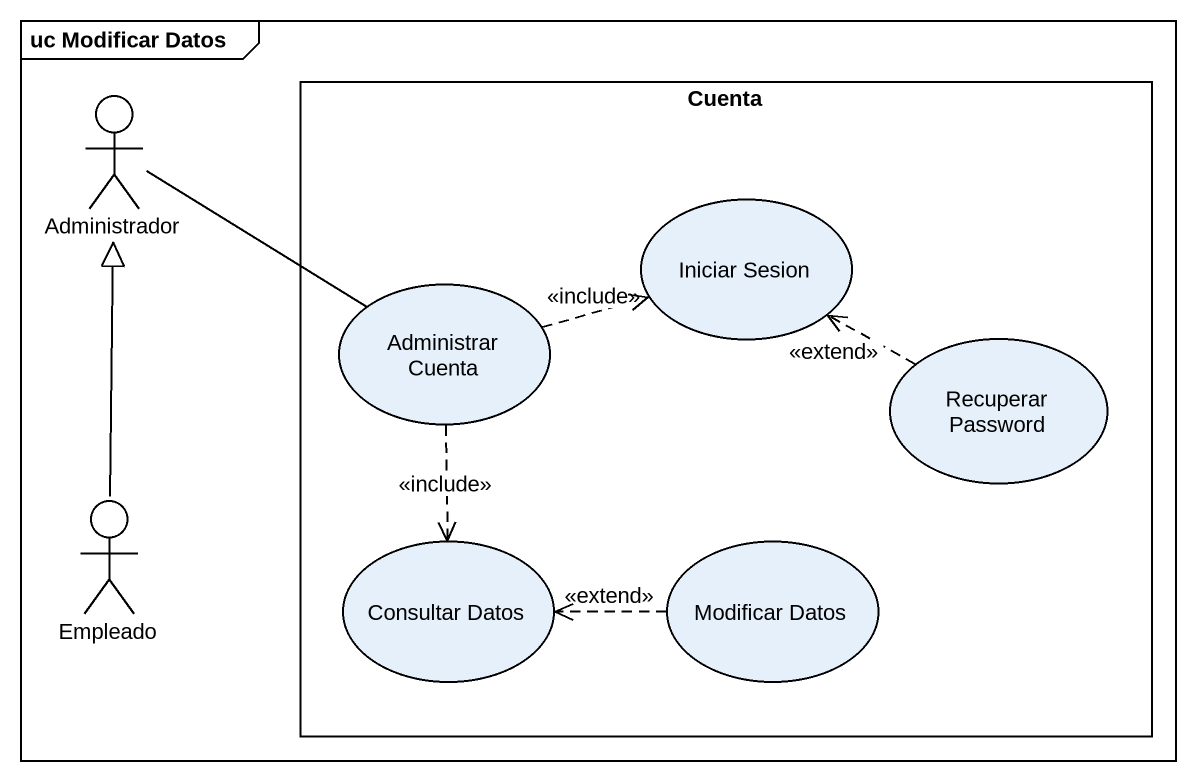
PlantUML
@startuml
mainframe uc Modificar Datos
actor Administrador
rectangle Cuenta {
  usecase "Iniciar Sesion" as Iniciar_Sesion
  usecase "Administrar Cuenta" as Administrar_Cuenta
  usecase "Recuperar Password" as Recuperar_Password
  usecase "Consultar Datos" as Consultar_Datos
  usecase "Modificar Datos" as Modificar_Datos
}
actor Empleado
Administrador -right- Administrar_Cuenta
Administrar_Cuenta .right.> Iniciar_Sesion : <<include>>
Administrar_Cuenta ..> Consultar_Datos : <<include>>
Recuperar_Password .left.> Iniciar_Sesion : <<extend>>
Empleado -up-|> Administrador
Modificar_Datos .left.> Consultar_Datos : <<extend>>
@enduml
